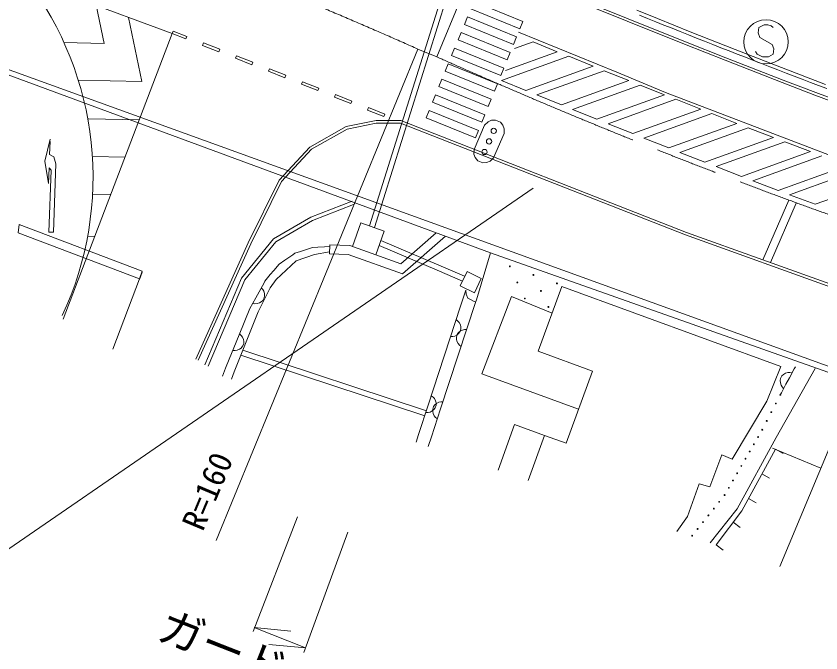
# Model space of a CAD drawing. Units: millimetres, scale not verified. Extents: x 40000 to 680000, y 20000 to 380000.
# Drawn here: x 405108 to 450504, y 260088 to 296025 of the extents above; entities that cross this region are included whole.
import ezdxf
from ezdxf.enums import TextEntityAlignment as Align

# ---------------------------------------------------------------- set-up
doc = ezdxf.new("R2010")
doc.units = ezdxf.units.MM
doc.header["$LTSCALE"] = 1000
doc.linetypes.add('CHAIN', pattern=[18.5, 12, -1.5, 3.5, -1.5])
for name, color, linetype, lineweight in [('M-BGD', 7, 'Continuous', 13), ('M-BGD-EXST', 7, 'Continuous', 13), ('M-BMK', 2, 'CHAIN', 13), ('M-STR-HTXT', 7, 'Continuous', 13), ('M-STR-STRC', 7, 'Continuous', 13)]:
    doc.layers.add(name, color=color, linetype=linetype, lineweight=lineweight)
doc.styles.add('ＭＳ ゴシック', font='')
doc.styles.get('ＭＳ ゴシック').set_extended_font_data('MS Gothic')

msp = doc.modelspace()

# ---------------------------------------------------------------- linework, layer by layer
at = {"layer": 'M-BGD'}
for p, q in [((425036, 284182), (431505, 304764)), ((425321, 284092), (431790, 304674)), ((405689, 298093), (413914, 295043)), ((439641, 295871), (436875, 296994)), ((409621, 296635), (410068, 294482)), ((430750, 296438), (433525, 295309)), ((430919, 296854), (433695, 295725)), ((439585, 295732), (436819, 296855)), ((411456, 295954), (412206, 292340)), ((430392, 295559), (430562, 295975)), ((430392, 295559), (433168, 294430)), ((430562, 295975), (433337, 294846)), ((433525, 295309), (433695, 295725)), ((442807, 294439), (439585, 295732)), ((442862, 294578), (439641, 295871)), ((413969, 295182), (413914, 295043)), ((414740, 294879), (413969, 295182)), ((430035, 294680), (430204, 295096)), ((430204, 295096), (432980, 293967)), ((433451, 295110), (438988, 292858)), ((431865, 282670), (399007, 294781)), ((452756, 275592), (399145, 295013)), ((407757, 278923), (413914, 295043)), ((414686, 294740), (413914, 295043)), ((414686, 294740), (414740, 294879)), ((430035, 294680), (432810, 293551)), ((433168, 294430), (433337, 294846)), ((410068, 294482), (407810, 294527)), ((415616, 294374), (415671, 294514)), ((416547, 294009), (415616, 294374)), ((416602, 294149), (415671, 294514)), ((429677, 293801), (429846, 294217)), ((429846, 294217), (432622, 293088)), ((433221, 294197), (434280, 294580)), ((434280, 294580), (435623, 294002)), ((445096, 293533), (442807, 294439)), ((445150, 293672), (442862, 294578)), ((416547, 294009), (416602, 294149)), ((417478, 293644), (417532, 293783)), ((418463, 293418), (417532, 293783)), ((429677, 293801), (432453, 292672)), ((432487, 292393), (436281, 293762)), ((432714, 292953), (435623, 294002)), ((432810, 293551), (432980, 293967)), ((436281, 293762), (437661, 293197)), ((418408, 293279), (417478, 293644)), ((418408, 293279), (418463, 293418)), ((429319, 292922), (429489, 293339)), ((429489, 293339), (432264, 292209)), ((448323, 292275), (445096, 293533)), ((448377, 292415), (445150, 293672)), ((419339, 292913), (419394, 293053)), ((420270, 292548), (419339, 292913)), ((420325, 292687), (419394, 293053)), ((429319, 292922), (432095, 291793)), ((432453, 292672), (432622, 293088)), ((433867, 291829), (437661, 293197)), ((434489, 291575), (438285, 292945)), ((438285, 292945), (439676, 292384)), ((438988, 292858), (441734, 291722)), ((412206, 292340), (408630, 292411)), ((420270, 292548), (420325, 292687)), ((428962, 292043), (429131, 292460)), ((429131, 292460), (431907, 291330)), ((432487, 292393), (433867, 291829)), ((435872, 291012), (439676, 292384)), ((450225, 291709), (448377, 292415)), ((421201, 292183), (421255, 292322)), ((422131, 291817), (421201, 292183)), ((422186, 291957), (421255, 292322)), ((422131, 291817), (422186, 291957)), ((428962, 292043), (431737, 290914)), ((432095, 291793), (432264, 292209)), ((436494, 290759), (440302, 292133)), ((440302, 292133), (441689, 291578)), ((450171, 291569), (448323, 292275)), ((423062, 291452), (423117, 291591)), ((423993, 291087), (423062, 291452)), ((424047, 291226), (423117, 291591)), ((428604, 291164), (428774, 291581)), ((428774, 291581), (431549, 290451)), ((434489, 291575), (435872, 291012)), ((437874, 290202), (441689, 291578)), ((441734, 291722), (453310, 287283)), ((452465, 290707), (450171, 291569)), ((452517, 290848), (450225, 291709)), ((423993, 291087), (424047, 291226)), ((428604, 291164), (431380, 290035)), ((431737, 290914), (431907, 291330)), ((438500, 289950), (442319, 291328)), ((442319, 291328), (443723, 290772)), ((424923, 290721), (424978, 290861)), ((425854, 290356), (424923, 290721)), ((425909, 290495), (424978, 290861)), ((428247, 290285), (428416, 290702)), ((428416, 290702), (431192, 289572)), ((436494, 290759), (437874, 290202)), ((439894, 289391), (443723, 290772)), ((412053, 290171), (409186, 290228)), ((423722, 289785), (425412, 290141)), ((425412, 290141), (426813, 290141)), ((425854, 290356), (425909, 290495)), ((442916, 283820), (426813, 290141)), ((428247, 290285), (431022, 289156)), ((431380, 290035), (431549, 290451)), ((431729, 290067), (431926, 290145)), ((431926, 290145), (432149, 290157)), ((432149, 290157), (432424, 290037)), ((440523, 289140), (444357, 290523)), ((444357, 290523), (445770, 289971)), ((421682, 288632), (423722, 289785)), ((421776, 288513), (423776, 289643)), ((423776, 289643), (425428, 289991)), ((425428, 289991), (426785, 289991)), ((442863, 283679), (426785, 289991)), ((430938, 288503), (431537, 289878)), ((431537, 289878), (431729, 290067)), ((432424, 290037), (432568, 289865)), ((432568, 289865), (432646, 289668)), ((432646, 289668), (432637, 289399)), ((438500, 289950), (439894, 289391)), ((441923, 288583), (445770, 289971)), ((442556, 288334), (446408, 289723)), ((446408, 289723), (447831, 289175)), ((431022, 289156), (431192, 289572)), ((432637, 289399), (432039, 288024)), ((443965, 287780), (447831, 289175)), ((407027, 289082), (406732, 287843)), ((407022, 288957), (406995, 288209)), ((440523, 289140), (441923, 288583)), ((444601, 287532), (448474, 288929)), ((448474, 288929), (449910, 288385)), ((419956, 286773), (421682, 288632)), ((420081, 286687), (421776, 288513)), ((430930, 288234), (430938, 288503)), ((442556, 288334), (443965, 287780)), ((446020, 286982), (449910, 288385)), ((406732, 287843), (406936, 286587)), ((407240, 288075), (406995, 288209)), ((407351, 287696), (407240, 288075)), ((411249, 288067), (409414, 288104)), ((431008, 288036), (430930, 288234)), ((431151, 287865), (431008, 288036)), ((431426, 287745), (431151, 287865)), ((431847, 287834), (431650, 287757)), ((432039, 288024), (431847, 287834)), ((446661, 286735), (450559, 288141)), ((406936, 286587), (406968, 287460)), ((407088, 287331), (406968, 287460)), ((407211, 283828), (407351, 287696)), ((431650, 287757), (431426, 287745)), ((444601, 287532), (446020, 286982)), ((448091, 286189), (452008, 287602)), ((448738, 285944), (452663, 287360)), ((406961, 283837), (407088, 287331)), ((418206, 283230), (419956, 286773)), ((418342, 283166), (420081, 286687)), ((446661, 286735), (448091, 286189)), ((450181, 285403), (454128, 286827)), ((410445, 285962), (409430, 285982)), ((421733, 284679), (424058, 285589)), ((447229, 282266), (448687, 285631)), ((448738, 285944), (450181, 285403)), ((421821, 284498), (424131, 285402)), ((447653, 282114), (449107, 285469)), ((419629, 283447), (421733, 284679)), ((405275, 284255), (405216, 283797)), ((405275, 284255), (412229, 281622)), ((405275, 284255), (412229, 281622)), ((419761, 283293), (421821, 284498)), ((424550, 284356), (424080, 283027)), ((425879, 283887), (424550, 284356)), ((405216, 283797), (412070, 281202)), ((405216, 283797), (412070, 281202)), ((406961, 283837), (407211, 283828)), ((425409, 282557), (425879, 283887)), ((428807, 283796), (426805, 282043)), ((460519, 277479), (442916, 283820)), ((409540, 283593), (409149, 283601)), ((417830, 281237), (419629, 283447)), ((418003, 281133), (419761, 283293)), ((428958, 281960), (425691, 283355)), ((429338, 283597), (426913, 281474)), ((460472, 277337), (442863, 283679)), ((415249, 276663), (418206, 283230)), ((415386, 276602), (418342, 283166)), ((421494, 282854), (421144, 282740)), ((421830, 282964), (421494, 282854)), ((422132, 282983), (421830, 282964)), ((422132, 282983), (422502, 283006)), ((422814, 283025), (422502, 283006)), ((422808, 283108), (422794, 282608)), ((423931, 283075), (422808, 283108)), ((426805, 282043), (423931, 283075)), ((428855, 281679), (425591, 283072)), ((420710, 282553), (420261, 282251)), ((420840, 282641), (420710, 282553)), ((421144, 282740), (420840, 282641)), ((421949, 282579), (420915, 282213)), ((422786, 282715), (421949, 282579)), ((423837, 282578), (422794, 282608)), ((426913, 281474), (423837, 282578)), ((431865, 282670), (431079, 280021)), ((452718, 275292), (431865, 282670)), ((409197, 282289), (409337, 282236)), ((409197, 282289), (409337, 282236)), ((419940, 282035), (419641, 281671)), ((420915, 282213), (419780, 281160)), ((420261, 282251), (419940, 282035)), ((430407, 281342), (428958, 281960)), ((412063, 281155), (412222, 281575)), ((412070, 281202), (412229, 281622)), ((412070, 281202), (412229, 281622)), ((419641, 281671), (419448, 281435)), ((430289, 281067), (428855, 281679)), ((430154, 280799), (430543, 281610)), ((430543, 281610), (431350, 281222)), ((410563, 277224), (412070, 281202)), ((410563, 277224), (412070, 281202)), ((415760, 276339), (417830, 281237)), ((415944, 276261), (418003, 281133)), ((419147, 281069), (419098, 280980)), ((419448, 281435), (419147, 281069)), ((419447, 280694), (419780, 281160)), ((431350, 281222), (430961, 280412)), ((419098, 280980), (418632, 280133)), ((418754, 279345), (419447, 280694)), ((419026, 280600), (418940, 280693)), ((419085, 280499), (419026, 280600)), ((430961, 280412), (430154, 280799)), ((430169, 279655), (430471, 280565)), ((430471, 280565), (430498, 280340)), ((435896, 280768), (434555, 277111)), ((448239, 276243), (435896, 280768)), ((418632, 280133), (418300, 279529)), ((419028, 279982), (419106, 280122)), ((419124, 280363), (419085, 280499)), ((419106, 280122), (419128, 280247)), ((419128, 280247), (419124, 280363)), ((430498, 280340), (430580, 280112)), ((430580, 280112), (430698, 280044)), ((433044, 280197), (431371, 275839)), ((433044, 280197), (435350, 279255)), ((418458, 279817), (418582, 279794)), ((418582, 279794), (418699, 279798)), ((418699, 279798), (418835, 279837)), ((418835, 279837), (418936, 279896)), ((418936, 279896), (419028, 279982)), ((430169, 279655), (428352, 274076)), ((429055, 273856), (431029, 279869)), ((430698, 280044), (430952, 279925)), ((430952, 279925), (431038, 279896)), ((431029, 279869), (431079, 280021)), ((417407, 275950), (418754, 279345)), ((418300, 279529), (417688, 278034)), ((430028, 278818), (429926, 278894)), ((430104, 278730), (430028, 278818)), ((430169, 278604), (430104, 278730)), ((430146, 278212), (430195, 278364)), ((430285, 278306), (430159, 278242)), ((430195, 278491), (430169, 278604)), ((430195, 278364), (430195, 278491)), ((430398, 278332), (430285, 278306)), ((430525, 278333), (430398, 278332)), ((417688, 278034), (416958, 276249)), ((417810, 278003), (417714, 278085)), ((417881, 277910), (417810, 278003)), ((417936, 277780), (417881, 277910)), ((429616, 277943), (429743, 277944)), ((429743, 277944), (429857, 277970)), ((429857, 277970), (429983, 278034)), ((429995, 278065), (429945, 277913)), ((429945, 277913), (429946, 277786)), ((429983, 278034), (430071, 278110)), ((430070, 278166), (429995, 278065)), ((430159, 278242), (430070, 278166)), ((430071, 278110), (430146, 278212)), ((417803, 277294), (417886, 277390)), ((417886, 277390), (417946, 277538)), ((417954, 277664), (417936, 277780)), ((417946, 277538), (417954, 277664)), ((429946, 277786), (429971, 277672)), ((429971, 277672), (430035, 277546)), ((430035, 277546), (430111, 277458)), ((430111, 277458), (430213, 277382)), ((417339, 277158), (417465, 277150)), ((417465, 277150), (417580, 277168)), ((417580, 277168), (417710, 277224)), ((417710, 277224), (417803, 277294)), ((428249, 273758), (417889, 277166)), ((434555, 277111), (437625, 275985)), ((417779, 276887), (428157, 273473)), ((416917, 276149), (416753, 275714)), ((416958, 276249), (416917, 276149)), ((448239, 276243), (447449, 274292)), ((450175, 276144), (447981, 272236)), ((449000, 276112), (448725, 275604)), ((449069, 276240), (449000, 276112)), ((417256, 275542), (417407, 275950)), ((436837, 273835), (431371, 275839)), ((437625, 275985), (436135, 271920)), ((448234, 275579), (448212, 275455)), ((448310, 275720), (448234, 275579)), ((448403, 275807), (448310, 275720)), ((448503, 275866), (448403, 275807)), ((448639, 275906), (448503, 275866)), ((448725, 275604), (448534, 275250)), ((448755, 275912), (448639, 275906)), ((448880, 275890), (448755, 275912)), ((448212, 275455), (448218, 275338)), ((448218, 275338), (448258, 275203)), ((448258, 275203), (448317, 275102)), ((448534, 275250), (448274, 274771)), ((448317, 275102), (448404, 275010)), ((452249, 274722), (448185, 264958)), ((448274, 274771), (448215, 274660)), ((428629, 274525), (428527, 274600)), ((428705, 274436), (428629, 274525)), ((428770, 274310), (428705, 274436)), ((428796, 274197), (428770, 274310)), ((428796, 274070), (428796, 274197)), ((428946, 274229), (428820, 274165)), ((429060, 274255), (428946, 274229)), ((429186, 274255), (429060, 274255)), ((447449, 274292), (445503, 271019)), ((428352, 274076), (427813, 272410)), ((428458, 273676), (428584, 273740)), ((429055, 273856), (428541, 272289)), ((428584, 273740), (428672, 273816)), ((428656, 273987), (428606, 273835)), ((428606, 273835), (428607, 273709)), ((428732, 274089), (428656, 273987)), ((428672, 273816), (428747, 273918)), ((428820, 274165), (428732, 274089)), ((428747, 273918), (428796, 274070)), ((428217, 273649), (428344, 273650)), ((428344, 273650), (428458, 273676)), ((428607, 273709), (428633, 273595)), ((428633, 273595), (428697, 273469)), ((428697, 273469), (428773, 273381)), ((428773, 273381), (428874, 273305)), ((433223, 272973), (432291, 270397)), ((434914, 272362), (433223, 272973)), ((427673, 271977), (427813, 272410)), ((428361, 271742), (428541, 272289)), ((434914, 272362), (433992, 269815)), ((436135, 271920), (434914, 272362)), ((445775, 268219), (447981, 272236)), ((446037, 268100), (447935, 271585)), ((450496, 270510), (447780, 271640)), ((447935, 271585), (448374, 271346)), ((444908, 271269), (444238, 269464)), ((444908, 271269), (445503, 271019)), ((447175, 270189), (447614, 269950)), ((443641, 269635), (442977, 267785)), ((444238, 269464), (443641, 269635)), ((446415, 268793), (446854, 268554)), ((444255, 266303), (445775, 268219)), ((444592, 266196), (446037, 268100)), ((442977, 267785), (442387, 266942)), ((445553, 267462), (445951, 267160)), ((444592, 266196), (444990, 265894))]:
    msp.add_line(p, q, dxfattribs=at)
for centre, radius in [((432047, 289547), 150), ((431788, 288951), 150), ((431528, 288355), 150), ((432958, 281900), 25), ((433382, 280995), 25), ((434286, 281419), 25), ((435615, 280939), 25), ((433806, 280091), 25), ((434711, 280515), 25), ((435135, 279611), 25), ((448215, 274660), 25), ((447960, 274166), 25), ((447705, 273672), 25), ((447450, 273177), 25), ((447195, 272683), 25), ((447195, 272683), 25), ((446959, 272273), 25), ((446488, 271454), 25), ((446724, 271863), 25), ((446252, 271044), 25), ((446016, 270635), 25), ((445780, 270225), 25), ((445545, 269815), 25), ((445309, 269406), 25), ((445073, 268996), 25), ((444768, 268614), 25), ((444158, 267848), 25), ((444463, 268231), 25), ((443853, 267466), 25), ((443548, 267083), 25), ((443243, 266700), 25)]:
    msp.add_circle(centre, radius, dxfattribs=at)
msp.add_arc((390995, 286930), 18453, 334.9779, 37.2251, dxfattribs=at)
at = {"layer": 'M-BGD-EXST'}
for p, q in [((447008, 295373), (446958, 295073)), ((447308, 295523), (447008, 295373)), ((447508, 295523), (447308, 295523)), ((447708, 295473), (447508, 295523)), ((447808, 295373), (447708, 295473)), ((446958, 295073), (447058, 294823)), ((447058, 294823), (447758, 294423)), ((447758, 294423), (447858, 294173)), ((447858, 294173), (447808, 293873)), ((446908, 293873), (446808, 294023)), ((447208, 293723), (446908, 293873)), ((447558, 293723), (447208, 293723)), ((447808, 293873), (447558, 293723))]:
    msp.add_line(p, q, dxfattribs=at)
msp.add_circle((447408, 294573), 1250, dxfattribs=at)
at = {"layer": 'M-BMK'}
msp.add_line((427765, 294166), (428845, 293723), dxfattribs=at)
for centre, radius, start, end in [((325337, 65112), 250913, 65.90693, 78.84727), ((556877, 579857), 313472, 245.89355, 253.32085)]:
    msp.add_arc(centre, radius, start, end, dxfattribs=at)
at = {"layer": 'M-STR-HTXT'}
for p, q in [((428845, 293723), (440215, 321448)), ((427765, 294166), (416395, 266441)), ((420985, 267760), (418489, 261290)), ((423826, 266899), (421338, 260113)), ((421437, 260378), (418543, 261526)), ((418543, 261526), (420609, 261309)), ((421437, 260378), (419369, 260570))]:
    msp.add_line(p, q, dxfattribs=at)
at = {"layer": 'M-STR-STRC'}
for p, q in [((441279, 295884), (440123, 296350)), ((440731, 295890), (440272, 296075)), ((441191, 295705), (440731, 295890)), ((441650, 295520), (441191, 295705)), ((443137, 295140), (441279, 295884)), ((442109, 295336), (441650, 295520)), ((442569, 295153), (442109, 295336)), ((443028, 294970), (442569, 295153)), ((445668, 294137), (443137, 295140)), ((443487, 294787), (443028, 294970)), ((443946, 294604), (443487, 294787)), ((444405, 294423), (443946, 294604)), ((444864, 294241), (444405, 294423)), ((445324, 294060), (444864, 294241)), ((445783, 293880), (445324, 294060)), ((447700, 293346), (445668, 294137)), ((446242, 293700), (445783, 293880)), ((446701, 293521), (446242, 293700)), ((447160, 293342), (446701, 293521)), ((447619, 293164), (447160, 293342)), ((450761, 292166), (447700, 293346)), ((448078, 292986), (447619, 293164)), ((448537, 292809), (448078, 292986)), ((448996, 292633), (448537, 292809)), ((449455, 292457), (448996, 292633)), ((449914, 292282), (449455, 292457)), ((450373, 292107), (449914, 292282)), ((450833, 291933), (450373, 292107)), ((392351, 257468), (434279, 286309))]:
    msp.add_line(p, q, dxfattribs=at)

# ---------------------------------------------------------------- texts
at = {"layer": 'M-STR-HTXT', "style": 'ＭＳ ゴシック'}
for s, height, rotation, p in [('R=160', 1320, 67.2, (416003, 266739)), ('ガードパイプ', 1833, 338.6, (412768, 260388))]:
    msp.add_text(s, height=height, rotation=rotation, dxfattribs=at).set_placement(p, align=Align.BOTTOM_LEFT)

doc.saveas('drawing.dxf')
